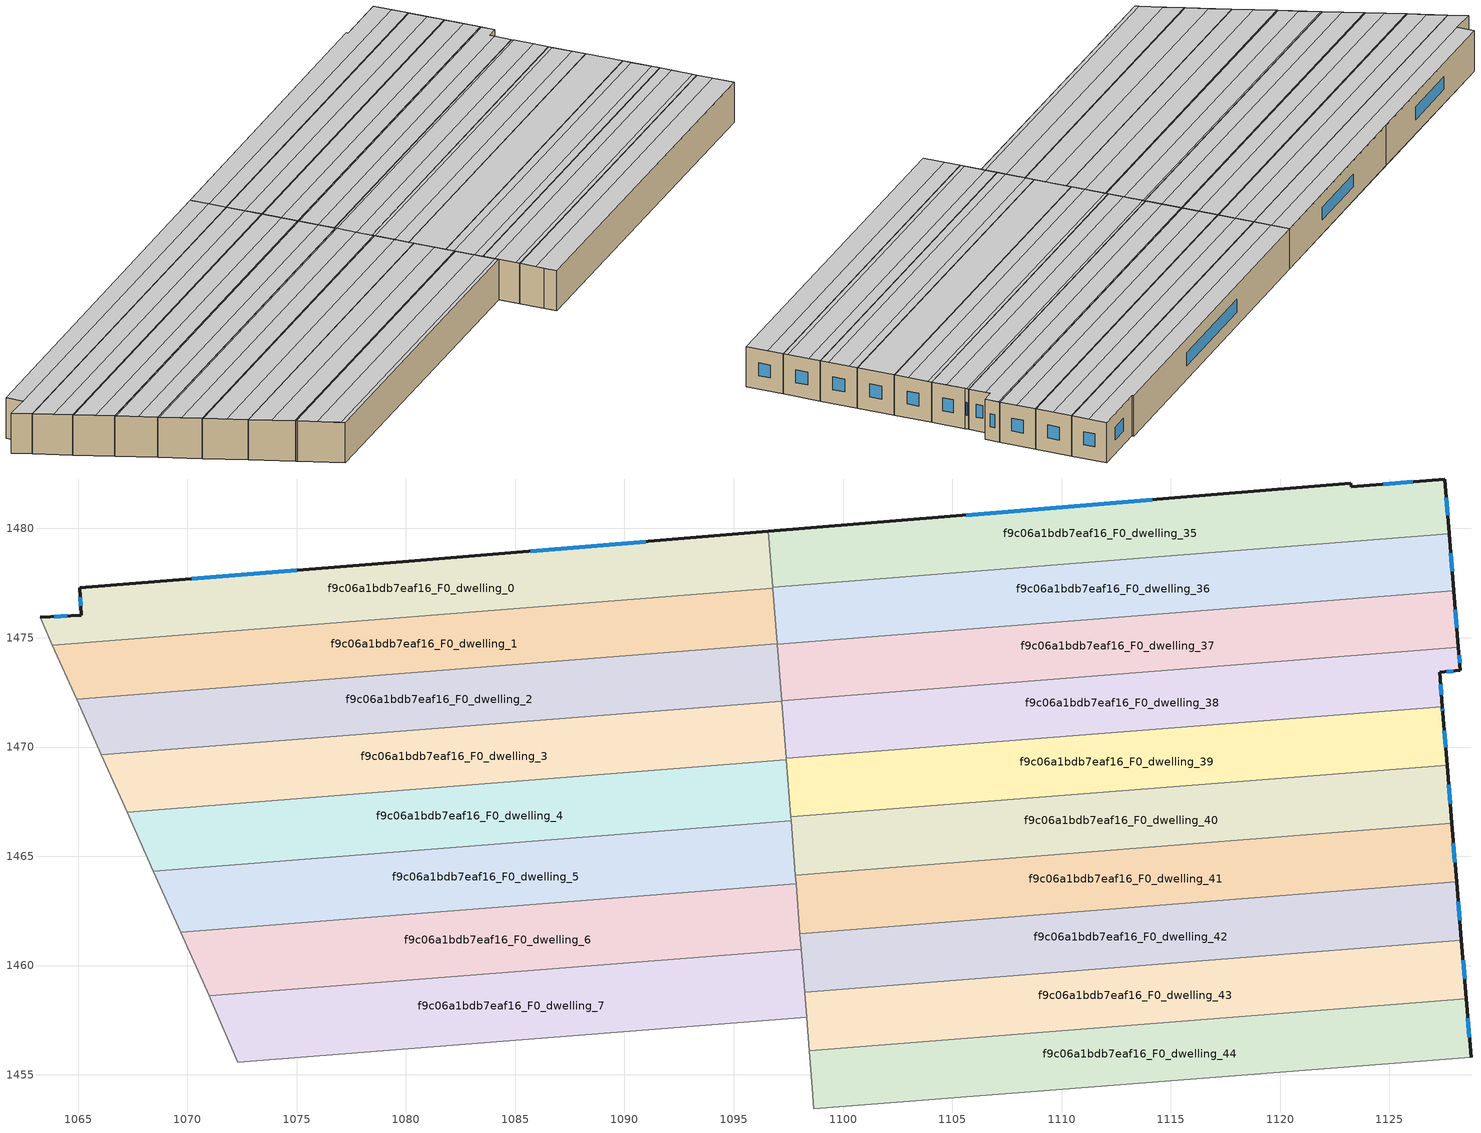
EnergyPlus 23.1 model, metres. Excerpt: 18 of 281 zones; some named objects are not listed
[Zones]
f9c06a1bdb7eaf16_F0_dwelling_0
 floor ground (EU_floor_Construction): 1096.57,1479.86 1096.78,1477.26 1063.83,1474.65 1063.26,1475.93 1065.15,1476.03 1065.08,1477.28 z0
 wall outside (EU_wall_Construction): 1096.57,1479.86 1080.12,1478.5 1065.08,1477.28 1065.15,1476.03 1063.26,1475.93 z0:3
 wall to f9c06a1bdb7eaf16_F0_dwelling_1 (EU_wall_Construction): 1063.83,1474.65 1096.78,1477.26 z0:3
 wall adiabatic (EU_wall_Construction): 1063.26,1475.93 1063.83,1474.65 z0:3
 wall to f9c06a1bdb7eaf16_F0_dwelling_35 (EU_wall_Construction): 1096.78,1477.3 1096.57,1479.86 z0:3
 wall to f9c06a1bdb7eaf16_F0_dwelling_36 (EU_wall_Construction): 1096.78,1477.26 1096.78,1477.3 z0:3
 window (EU_Window_Construction): 1075,1478.09 1070.2,1477.69 / 1090.98,1479.4 1085.72,1478.97 / 1064.51,1475.99 1063.9,1475.96 / 1065.1,1476.85 1065.13,1476.45 z1.02:1.98
 ceiling to f9c06a1bdb7eaf16_F1_dwelling_1 (EU_floor_Construction): 1096.78,1477.26 1096.68,1478.53 1065.15,1476.04 1065.15,1476.03 1063.26,1475.93 1063.28,1475.89 1063.83,1474.65 z3
 ceiling to f9c06a1bdb7eaf16_F1_dwelling_0 (EU_floor_Construction): 1096.68,1478.53 1096.57,1479.86 1065.08,1477.28 1065.15,1476.04 z3
f9c06a1bdb7eaf16_F0_dwelling_1
 floor ground (EU_floor_Construction): 1096.78,1477.26 1096.98,1474.72 1064.94,1472.18 1063.83,1474.65 z0
 wall to f9c06a1bdb7eaf16_F0_dwelling_2 (EU_wall_Construction): 1064.94,1472.18 1096.98,1474.72 z0:3
 wall adiabatic (EU_wall_Construction): 1063.83,1474.65 1064.94,1472.18 z0:3
 wall to f9c06a1bdb7eaf16_F0_dwelling_36 (EU_wall_Construction): 1096.98,1474.72 1096.78,1477.26 z0:3
 ceiling to f9c06a1bdb7eaf16_F1_dwelling_2 (EU_floor_Construction): 1096.88,1475.95 1096.78,1477.24 1063.84,1474.64 1064.4,1473.38 z3
 ceiling to f9c06a1bdb7eaf16_F1_dwelling_3 (EU_floor_Construction): 1096.98,1474.72 1096.88,1475.95 1064.4,1473.38 1064.94,1472.18 z3
 ceiling to f9c06a1bdb7eaf16_F1_dwelling_1 (EU_floor_Construction): 1096.78,1477.24 1096.78,1477.26 1063.83,1474.65 1063.84,1474.64 z3
f9c06a1bdb7eaf16_F0_dwelling_2
 floor ground (EU_floor_Construction): 1096.98,1474.72 1097.19,1472.1 1066.07,1469.64 1064.94,1472.18 z0
 wall to f9c06a1bdb7eaf16_F0_dwelling_3 (EU_wall_Construction): 1066.07,1469.64 1097.19,1472.1 z0:3
 wall adiabatic (EU_wall_Construction): 1064.94,1472.18 1066.07,1469.64 z0:3
 wall to f9c06a1bdb7eaf16_F0_dwelling_37 (EU_wall_Construction): 1097.19,1472.11 1096.98,1474.71 z0:3
 wall to f9c06a1bdb7eaf16_F0_dwelling_36 (EU_wall_Construction): 1096.98,1474.71 1096.98,1474.72 z0:3
 wall to f9c06a1bdb7eaf16_F0_dwelling_38 (EU_wall_Construction): 1097.19,1472.1 1097.19,1472.11 z0:3
 ceiling to f9c06a1bdb7eaf16_F1_dwelling_4 (EU_floor_Construction): 1097.09,1473.32 1096.99,1474.64 1064.97,1472.11 1065.54,1470.83 z3
 ceiling to f9c06a1bdb7eaf16_F1_dwelling_3 (EU_floor_Construction): 1096.99,1474.64 1096.98,1474.72 1064.94,1472.18 1064.97,1472.11 z3
 ceiling adiabatic (EU_roof_Construction): 1097.19,1472.1 1097.09,1473.32 1065.54,1470.83 1064.97,1472.11 1064.94,1472.18 1066.07,1469.64 z3
f9c06a1bdb7eaf16_F0_dwelling_3
 floor ground (EU_floor_Construction): 1097.19,1472.1 1097.4,1469.41 1067.24,1467.02 1066.07,1469.64 z0
 wall to f9c06a1bdb7eaf16_F0_dwelling_4 (EU_wall_Construction): 1067.24,1467.02 1097.4,1469.41 z0:3
 wall adiabatic (EU_wall_Construction): 1066.07,1469.64 1067.24,1467.02 z0:3
 wall to f9c06a1bdb7eaf16_F0_dwelling_38 (EU_wall_Construction): 1097.4,1469.47 1097.19,1472.1 z0:3
 wall to f9c06a1bdb7eaf16_F0_dwelling_39 (EU_wall_Construction): 1097.4,1469.41 1097.4,1469.47 z0:3
 ceiling to f9c06a1bdb7eaf16_F1_dwelling_6 (EU_floor_Construction): 1097.3,1470.66 1097.2,1472 1066.12,1469.54 1066.7,1468.24 z3
 ceiling to f9c06a1bdb7eaf16_F1_dwelling_7 (EU_floor_Construction): 1097.4,1469.41 1097.3,1470.66 1066.7,1468.24 1067.24,1467.02 z3
 ceiling to f9c06a1bdb7eaf16_F1_dwelling_5 (EU_floor_Construction): 1097.2,1472 1097.19,1472.1 1066.07,1469.64 1066.12,1469.54 z3
f9c06a1bdb7eaf16_F0_dwelling_35
 floor ground (EU_floor_Construction): 1127.54,1482.26 1127.74,1479.75 1096.78,1477.3 1096.57,1479.86 1123.23,1482.06 1123.25,1481.91 z0
 wall outside (EU_wall_Construction): 1127.74,1479.75 1127.54,1482.26 1123.25,1481.91 1123.23,1482.06 1096.57,1479.86 z0:3
 wall to f9c06a1bdb7eaf16_F0_dwelling_36 (EU_wall_Construction): 1096.78,1477.3 1127.74,1479.75 z0:3
 window (EU_Window_Construction): 1126.08,1482.14 1124.71,1482.03 / 1127.67,1480.6 1127.6,1481.41 / 1114.16,1481.31 1105.64,1480.61 z1.02:1.98
 ceiling to f9c06a1bdb7eaf16_F1_dwelling_0 (EU_floor_Construction): 1127.64,1480.98 1127.54,1482.26 1123.25,1481.91 1123.23,1482.06 1096.57,1479.86 1096.68,1478.53 z3
 ceiling to f9c06a1bdb7eaf16_F1_dwelling_1 (EU_floor_Construction): 1127.74,1479.75 1127.64,1480.98 1096.68,1478.53 1096.78,1477.3 z3
f9c06a1bdb7eaf16_F0_dwelling_36
 floor ground (EU_floor_Construction): 1127.74,1479.75 1127.95,1477.16 1096.98,1474.71 1096.78,1477.3 z0
 wall outside (EU_wall_Construction): 1127.95,1477.16 1127.74,1479.75 z0:3
 wall to f9c06a1bdb7eaf16_F0_dwelling_37 (EU_wall_Construction): 1096.98,1474.71 1127.95,1477.16 z0:3
 window (EU_Window_Construction): 1127.88,1478.04 1127.81,1478.87 z1.02:1.98
 ceiling to f9c06a1bdb7eaf16_F1_dwelling_3 (EU_floor_Construction): 1127.95,1477.16 1127.85,1478.39 1096.89,1475.95 1096.98,1474.71 z3
 ceiling to f9c06a1bdb7eaf16_F1_dwelling_2 (EU_floor_Construction): 1127.85,1478.39 1127.74,1479.69 1096.78,1477.24 1096.89,1475.95 z3
 ceiling to f9c06a1bdb7eaf16_F1_dwelling_1 (EU_floor_Construction): 1127.74,1479.69 1127.74,1479.75 1096.78,1477.3 1096.78,1477.24 z3
f9c06a1bdb7eaf16_F0_dwelling_37
 floor ground (EU_floor_Construction): 1127.95,1477.16 1128.16,1474.56 1097.19,1472.11 1096.98,1474.71 z0
 wall outside (EU_wall_Construction): 1128.16,1474.56 1127.95,1477.16 z0:3
 wall to f9c06a1bdb7eaf16_F0_dwelling_38 (EU_wall_Construction): 1097.19,1472.11 1128.16,1474.56 z0:3
 window (EU_Window_Construction): 1128.09,1475.45 1128.02,1476.27 z1.02:1.98
 ceiling adiabatic (EU_roof_Construction): 1128.16,1474.56 1128.06,1475.77 1097.09,1473.32 1097.19,1472.11 z3
 ceiling to f9c06a1bdb7eaf16_F1_dwelling_4 (EU_floor_Construction): 1128.06,1475.77 1127.95,1477.09 1096.99,1474.64 1097.09,1473.32 z3
 ceiling to f9c06a1bdb7eaf16_F1_dwelling_3 (EU_floor_Construction): 1127.95,1477.09 1127.95,1477.16 1096.98,1474.71 1096.99,1474.64 z3
f9c06a1bdb7eaf16_F0_dwelling_38
 floor ground (EU_floor_Construction): 1128.16,1474.56 1128.24,1473.5 1127.31,1473.41 1127.42,1471.85 1097.4,1469.47 1097.19,1472.11 z0
 wall outside (EU_wall_Construction): 1127.42,1471.85 1127.31,1473.41 1128.24,1473.5 1128.16,1474.56 z0:3
 wall to f9c06a1bdb7eaf16_F0_dwelling_39 (EU_wall_Construction): 1097.4,1469.47 1127.42,1471.85 z0:3
 window (EU_Window_Construction): 1127.62,1473.44 1127.92,1473.47 / 1127.38,1472.38 1127.34,1472.88 / 1128.21,1473.86 1128.19,1474.2 z1.02:1.98
 ceiling to f9c06a1bdb7eaf16_F1_dwelling_7 (EU_floor_Construction): 1127.42,1471.85 1127.33,1473.03 1097.3,1470.66 1097.4,1469.47 z3
 ceiling to f9c06a1bdb7eaf16_F1_dwelling_6 (EU_floor_Construction): 1127.33,1473.03 1127.31,1473.41 1128.24,1473.5 1128.17,1474.45 1097.2,1472 1097.3,1470.66 z3
 ceiling to f9c06a1bdb7eaf16_F1_dwelling_5 (EU_floor_Construction): 1128.17,1474.45 1128.16,1474.56 1097.19,1472.11 1097.2,1472 z3
f9c06a1bdb7eaf16_F0_dwelling_39
 floor ground (EU_floor_Construction): 1127.42,1471.85 1127.44,1471.57 1127.63,1469.17 1097.61,1466.8 1097.4,1469.47 z0
 wall outside (EU_wall_Construction): 1127.63,1469.17 1127.44,1471.57 1127.42,1471.85 z0:3
 wall to f9c06a1bdb7eaf16_F0_dwelling_40 (EU_wall_Construction): 1097.61,1466.8 1127.63,1469.17 z0:3
 wall to f9c06a1bdb7eaf16_F0_dwelling_4 (EU_wall_Construction): 1097.4,1469.41 1097.61,1466.8 z0:3
 window (EU_Window_Construction): 1127.57,1469.99 1127.5,1470.75 / 1127.43,1471.66 1127.42,1471.75 z1.02:1.98
 ceiling to f9c06a1bdb7eaf16_F1_dwelling_8 (EU_floor_Construction): 1127.54,1470.28 1127.44,1471.57 1127.43,1471.66 1097.41,1469.29 1097.52,1467.91 z3
 ceiling adiabatic (EU_roof_Construction): 1127.63,1469.17 1127.54,1470.28 1097.52,1467.91 1097.61,1466.8 z3
 ceiling to f9c06a1bdb7eaf16_F1_dwelling_7 (EU_floor_Construction): 1127.43,1471.66 1127.42,1471.85 1097.4,1469.47 1097.41,1469.29 z3
f9c06a1bdb7eaf16_F0_dwelling_4
 floor ground (EU_floor_Construction): 1097.4,1469.41 1097.62,1466.62 1068.45,1464.32 1067.24,1467.02 z0
 wall to f9c06a1bdb7eaf16_F0_dwelling_5 (EU_wall_Construction): 1068.45,1464.32 1097.62,1466.62 z0:3
 wall adiabatic (EU_wall_Construction): 1067.24,1467.02 1068.45,1464.32 z0:3
 wall to f9c06a1bdb7eaf16_F0_dwelling_40 (EU_wall_Construction): 1097.62,1466.62 1097.61,1466.8 z0:3
 ceiling adiabatic (EU_roof_Construction): 1097.62,1466.62 1097.52,1467.91 1067.89,1465.57 1068.45,1464.32 z3
 ceiling to f9c06a1bdb7eaf16_F1_dwelling_8 (EU_floor_Construction): 1097.52,1467.91 1097.41,1469.29 1067.29,1466.91 1067.89,1465.57 z3
 ceiling to f9c06a1bdb7eaf16_F1_dwelling_7 (EU_floor_Construction): 1097.41,1469.29 1097.4,1469.41 1067.24,1467.02 1067.29,1466.91 z3
f9c06a1bdb7eaf16_F0_dwelling_40
 floor ground (EU_floor_Construction): 1127.63,1469.17 1127.85,1466.5 1097.82,1464.13 1097.61,1466.8 z0
 wall outside (EU_wall_Construction): 1127.85,1466.5 1127.63,1469.17 z0:3
 wall to f9c06a1bdb7eaf16_F0_dwelling_41 (EU_wall_Construction): 1097.82,1464.13 1127.85,1466.5 z0:3
 wall to f9c06a1bdb7eaf16_F0_dwelling_5 (EU_wall_Construction): 1097.62,1466.62 1097.82,1464.13 z0:3
 window (EU_Window_Construction): 1127.78,1467.41 1127.71,1468.26 z1.02:1.98
 ceiling to f9c06a1bdb7eaf16_F1_dwelling_10 (EU_floor_Construction): 1127.77,1467.49 1127.66,1468.89 1097.63,1466.52 1097.74,1465.12 z3
 ceiling adiabatic (EU_roof_Construction): 1127.85,1466.5 1127.77,1467.49 1097.74,1465.12 1097.82,1464.13 z3
 ceiling to f9c06a1bdb7eaf16_F1_dwelling_9 (EU_floor_Construction): 1127.66,1468.89 1127.63,1469.17 1097.61,1466.8 1097.63,1466.52 z3
f9c06a1bdb7eaf16_F0_dwelling_41
 floor ground (EU_floor_Construction): 1127.85,1466.5 1128.07,1463.83 1098.03,1461.45 1097.82,1464.13 z0
 wall outside (EU_wall_Construction): 1128.07,1463.83 1127.85,1466.5 z0:3
 wall to f9c06a1bdb7eaf16_F0_dwelling_42 (EU_wall_Construction): 1098.03,1461.45 1128.07,1463.83 z0:3
 wall to f9c06a1bdb7eaf16_F0_dwelling_6 (EU_wall_Construction): 1097.85,1463.74 1098.03,1461.45 z0:3
 wall to f9c06a1bdb7eaf16_F0_dwelling_5 (EU_wall_Construction): 1097.82,1464.13 1097.85,1463.74 z0:3
 window (EU_Window_Construction): 1128,1464.74 1127.93,1465.59 z1.02:1.98
 ceiling adiabatic (EU_roof_Construction): 1128.07,1463.83 1127.85,1466.5 1097.82,1464.13 1098.03,1461.45 z3
f9c06a1bdb7eaf16_F0_dwelling_42
 floor ground (EU_floor_Construction): 1128.07,1463.83 1128.29,1461.16 1098.24,1458.78 1098.03,1461.45 z0
 wall outside (EU_wall_Construction): 1128.29,1461.16 1128.07,1463.83 z0:3
 wall to f9c06a1bdb7eaf16_F0_dwelling_43 (EU_wall_Construction): 1098.24,1458.78 1128.29,1461.16 z0:3
 wall to f9c06a1bdb7eaf16_F0_dwelling_7 (EU_wall_Construction): 1098.09,1460.75 1098.24,1458.78 z0:3
 wall to f9c06a1bdb7eaf16_F0_dwelling_6 (EU_wall_Construction): 1098.03,1461.45 1098.09,1460.75 z0:3
 window (EU_Window_Construction): 1128.22,1462.07 1128.15,1462.92 z1.02:1.98
 ceiling to f9c06a1bdb7eaf16_F1_dwelling_14 (EU_floor_Construction): 1128.24,1461.76 1128.12,1463.21 1098.08,1460.84 1098.19,1459.39 z3
 ceiling to f9c06a1bdb7eaf16_F1_dwelling_13 (EU_floor_Construction): 1128.12,1463.21 1128.07,1463.83 1098.03,1461.45 1098.08,1460.84 z3
 ceiling to f9c06a1bdb7eaf16_F1_dwelling_15 (EU_floor_Construction): 1128.29,1461.16 1128.24,1461.76 1098.19,1459.39 1098.24,1458.78 z3
f9c06a1bdb7eaf16_F0_dwelling_43
 floor ground (EU_floor_Construction): 1128.29,1461.16 1128.51,1458.49 1098.45,1456.11 1098.24,1458.78 z0
 wall outside (EU_wall_Construction): 1128.51,1458.49 1128.29,1461.16 z0:3
 wall to f9c06a1bdb7eaf16_F0_dwelling_44 (EU_wall_Construction): 1098.45,1456.11 1128.51,1458.49 z0:3
 wall to f9c06a1bdb7eaf16_F0_dwelling_8 (EU_wall_Construction): 1098.33,1457.64 1098.45,1456.11 z0:3
 wall to f9c06a1bdb7eaf16_F0_dwelling_7 (EU_wall_Construction): 1098.24,1458.78 1098.33,1457.64 z0:3
 window (EU_Window_Construction): 1128.44,1459.4 1128.37,1460.25 z1.02:1.98
 ceiling to f9c06a1bdb7eaf16_F1_dwelling_16 (EU_floor_Construction): 1128.48,1458.83 1128.36,1460.3 1098.31,1457.92 1098.43,1456.45 z3
 ceiling to f9c06a1bdb7eaf16_F1_dwelling_17 (EU_floor_Construction): 1128.51,1458.49 1128.48,1458.83 1098.43,1456.45 1098.45,1456.11 z3
 ceiling to f9c06a1bdb7eaf16_F1_dwelling_15 (EU_floor_Construction): 1128.36,1460.3 1128.29,1461.16 1098.24,1458.78 1098.31,1457.92 z3
f9c06a1bdb7eaf16_F0_dwelling_44
 floor ground (EU_floor_Construction): 1128.51,1458.49 1128.73,1455.82 1098.67,1453.44 1098.45,1456.11 z0
 wall outside (EU_wall_Construction): 1128.73,1455.82 1128.51,1458.49 z0:3
 wall to f9c06a1bdb7eaf16_F0_dwelling_45 (EU_wall_Construction): 1098.67,1453.44 1128.73,1455.82 z0:3
 wall to f9c06a1bdb7eaf16_F0_dwelling_9 (EU_wall_Construction): 1098.59,1454.4 1098.67,1453.44 z0:3
 wall to f9c06a1bdb7eaf16_F0_dwelling_8 (EU_wall_Construction): 1098.45,1456.11 1098.59,1454.4 z0:3
 window (EU_Window_Construction): 1128.66,1456.73 1128.59,1457.58 z1.02:1.98
 ceiling to f9c06a1bdb7eaf16_F1_dwelling_18 (EU_floor_Construction): 1128.73,1455.83 1128.61,1457.33 1098.55,1454.96 1098.66,1453.45 z3
 ceiling to f9c06a1bdb7eaf16_F1_dwelling_17 (EU_floor_Construction): 1128.61,1457.33 1128.51,1458.49 1098.45,1456.11 1098.55,1454.96 z3
 ceiling to f9c06a1bdb7eaf16_F1_dwelling_19 (EU_floor_Construction): 1128.73,1455.82 1128.73,1455.83 1098.66,1453.45 1098.67,1453.44 z3
f9c06a1bdb7eaf16_F0_dwelling_5
 floor ground (EU_floor_Construction): 1097.62,1466.62 1097.85,1463.74 1069.7,1461.52 1068.45,1464.32 z0
 wall to f9c06a1bdb7eaf16_F0_dwelling_6 (EU_wall_Construction): 1069.7,1461.52 1097.85,1463.74 z0:3
 wall adiabatic (EU_wall_Construction): 1068.45,1464.32 1069.7,1461.52 z0:3
 ceiling to f9c06a1bdb7eaf16_F1_dwelling_10 (EU_floor_Construction): 1097.74,1465.12 1097.63,1466.52 1068.5,1464.22 1069.11,1462.85 z3
 ceiling to f9c06a1bdb7eaf16_F1_dwelling_11 (EU_floor_Construction): 1097.85,1463.74 1097.74,1465.12 1069.11,1462.85 1069.7,1461.52 z3
 ceiling to f9c06a1bdb7eaf16_F1_dwelling_9 (EU_floor_Construction): 1097.63,1466.52 1097.62,1466.62 1068.45,1464.32 1068.5,1464.22 z3
f9c06a1bdb7eaf16_F0_dwelling_6
 floor ground (EU_floor_Construction): 1097.85,1463.74 1098.09,1460.75 1071,1458.61 1069.7,1461.52 z0
 wall to f9c06a1bdb7eaf16_F0_dwelling_7 (EU_wall_Construction): 1071,1458.61 1098.09,1460.75 z0:3
 wall adiabatic (EU_wall_Construction): 1069.7,1461.52 1071,1458.61 z0:3
 ceiling to f9c06a1bdb7eaf16_F1_dwelling_12 (EU_floor_Construction): 1097.97,1462.28 1097.85,1463.7 1069.72,1461.48 1070.34,1460.09 z3
 ceiling to f9c06a1bdb7eaf16_F1_dwelling_13 (EU_floor_Construction): 1098.08,1460.84 1097.97,1462.28 1070.34,1460.09 1070.96,1458.7 z3
 ceiling to f9c06a1bdb7eaf16_F1_dwelling_14 (EU_floor_Construction): 1098.09,1460.75 1098.08,1460.84 1070.97,1458.69 1071,1458.61 z3
 ceiling to f9c06a1bdb7eaf16_F1_dwelling_11 (EU_floor_Construction): 1097.85,1463.7 1097.85,1463.74 1069.7,1461.52 1069.72,1461.48 z3
f9c06a1bdb7eaf16_F0_dwelling_7
 floor ground (EU_floor_Construction): 1098.09,1460.75 1098.33,1457.64 1072.31,1455.58 1071.05,1458.51 1071,1458.61 z0
 wall to f9c06a1bdb7eaf16_F0_dwelling_8 (EU_wall_Construction): 1072.31,1455.58 1098.33,1457.64 z0:3
 wall adiabatic (EU_wall_Construction): 1071,1458.61 1071.05,1458.51 1072.31,1455.58 z0:3
 ceiling to f9c06a1bdb7eaf16_F1_dwelling_15 (EU_floor_Construction): 1098.31,1457.92 1098.19,1459.39 1071.58,1457.28 1072.19,1455.86 z3
 ceiling to f9c06a1bdb7eaf16_F1_dwelling_14 (EU_floor_Construction): 1098.19,1459.39 1098.09,1460.75 1071,1458.61 1071.05,1458.51 1071.58,1457.28 z3
 ceiling to f9c06a1bdb7eaf16_F1_dwelling_16 (EU_floor_Construction): 1098.33,1457.64 1098.31,1457.92 1072.19,1455.86 1072.31,1455.58 z3
[Building]
EU S2 Campaign: North Axis=0; Terrain=City; Solar Distribution=FullExterior
[Site:Location]
Vienna: Latitude=48; Longitude=16.5; Time Zone=1; Elevation=183
[SizingPeriod:WeatherFileDays]
AnnualSizingPeriod: Begin Month=1; Begin Day of Month=1; End Month=12; End Day of Month=31; Day of Week for Start Day=Monday; Use Weather File Daylight Saving Period=No; Use Weather File Rain and Snow Indicators=No
[MATERIAL]
EU_InternalMass_Material: Roughness=MediumRough; Thickness=0.1; Conductivity=1; Density=1800; Specific Heat=900; Thermal Absorptance=0.9; Solar Absorptance=0.7; Visible Absorptance=0.7
[MATERIAL:NOMASS] Roughness=MediumRough; Thermal Absorptance=0.9; Solar Absorptance=0.7; Visible Absorptance=0.7
Name | Thermal Resistance
EU_wall_NoMass | 0.942466
EU_roof_NoMass | 0.551687
EU_floor_NoMass | 0.66527
[WINDOWMATERIAL:SIMPLEGLAZINGSYSTEM]
EU_Window_SimpleGlazing: UFactor=2.03367; Solar Heat Gain Coefficient=0.65; Visible Transmittance=0.65
[CONSTRUCTION]
EU_wall_Construction: EU_wall_NoMass
EU_roof_Construction: EU_roof_NoMass
EU_floor_Construction: EU_floor_NoMass
EU_Window_Construction: EU_Window_SimpleGlazing
EU_InternalMass_Construction: EU_InternalMass_Material
[ZONE] Type=1; Multiplier=1; Ceiling Height=autocalculate; Floor Area=autocalculate; Part of Total Floor Area=Yes
Name | Volume
f9c06a1bdb7eaf16_F0_dwelling_0 | 249.765
f9c06a1bdb7eaf16_F0_dwelling_1 | 249.258
f9c06a1bdb7eaf16_F0_dwelling_2 | 249.291
f9c06a1bdb7eaf16_F0_dwelling_3 | 249.346
f9c06a1bdb7eaf16_F0_dwelling_35 | 242.357
f9c06a1bdb7eaf16_F0_dwelling_36 | 242.419
f9c06a1bdb7eaf16_F0_dwelling_37 | 242.413
f9c06a1bdb7eaf16_F0_dwelling_38 | 242.247
f9c06a1bdb7eaf16_F0_dwelling_39 | 242.448
f9c06a1bdb7eaf16_F0_dwelling_4 | 249.324
f9c06a1bdb7eaf16_F0_dwelling_40 | 242.393
f9c06a1bdb7eaf16_F0_dwelling_41 | 242.318
f9c06a1bdb7eaf16_F0_dwelling_42 | 242.434
f9c06a1bdb7eaf16_F0_dwelling_43 | 242.324
f9c06a1bdb7eaf16_F0_dwelling_44 | 242.384
f9c06a1bdb7eaf16_F0_dwelling_5 | 249.241
f9c06a1bdb7eaf16_F0_dwelling_6 | 249.26
f9c06a1bdb7eaf16_F0_dwelling_7 | 249.277
[INTERNALMASS] Construction=EU_InternalMass_Construction
Name | Zone or ZoneList | Surface Area
f9c06a1bdb7eaf16_F0_dwelling_0_EU_InternalMass | f9c06a1bdb7eaf16_F0_dwelling_0 | 83.1103
f9c06a1bdb7eaf16_F0_dwelling_1_EU_InternalMass | f9c06a1bdb7eaf16_F0_dwelling_1 | 83.0857
f9c06a1bdb7eaf16_F0_dwelling_2_EU_InternalMass | f9c06a1bdb7eaf16_F0_dwelling_2 | 83.0971
f9c06a1bdb7eaf16_F0_dwelling_3_EU_InternalMass | f9c06a1bdb7eaf16_F0_dwelling_3 | 83.1152
f9c06a1bdb7eaf16_F0_dwelling_4_EU_InternalMass | f9c06a1bdb7eaf16_F0_dwelling_4 | 83.1078
f9c06a1bdb7eaf16_F0_dwelling_5_EU_InternalMass | f9c06a1bdb7eaf16_F0_dwelling_5 | 83.0805
f9c06a1bdb7eaf16_F0_dwelling_6_EU_InternalMass | f9c06a1bdb7eaf16_F0_dwelling_6 | 83.0867
f9c06a1bdb7eaf16_F0_dwelling_7_EU_InternalMass | f9c06a1bdb7eaf16_F0_dwelling_7 | 83.0919
f9c06a1bdb7eaf16_F0_dwelling_35_EU_InternalMass | f9c06a1bdb7eaf16_F0_dwelling_35 | 80.7854
f9c06a1bdb7eaf16_F0_dwelling_36_EU_InternalMass | f9c06a1bdb7eaf16_F0_dwelling_36 | 80.8068
f9c06a1bdb7eaf16_F0_dwelling_37_EU_InternalMass | f9c06a1bdb7eaf16_F0_dwelling_37 | 80.8043
f9c06a1bdb7eaf16_F0_dwelling_38_EU_InternalMass | f9c06a1bdb7eaf16_F0_dwelling_38 | 80.7488
f9c06a1bdb7eaf16_F0_dwelling_39_EU_InternalMass | f9c06a1bdb7eaf16_F0_dwelling_39 | 80.8158
f9c06a1bdb7eaf16_F0_dwelling_40_EU_InternalMass | f9c06a1bdb7eaf16_F0_dwelling_40 | 80.7981
f9c06a1bdb7eaf16_F0_dwelling_41_EU_InternalMass | f9c06a1bdb7eaf16_F0_dwelling_41 | 80.7722
f9c06a1bdb7eaf16_F0_dwelling_42_EU_InternalMass | f9c06a1bdb7eaf16_F0_dwelling_42 | 80.8112
f9c06a1bdb7eaf16_F0_dwelling_43_EU_InternalMass | f9c06a1bdb7eaf16_F0_dwelling_43 | 80.7752
f9c06a1bdb7eaf16_F0_dwelling_44_EU_InternalMass | f9c06a1bdb7eaf16_F0_dwelling_44 | 80.7944
[OTHEREQUIPMENT] Fuel Type=Electricity; Design Level Calculation Method=Watts/Area; Power per Zone Floor Area=1; Fraction Latent=0; Fraction Radiant=0; Fraction Lost=0; Carbon Dioxide Generation Rate=0; EndUse Subcategory=EU_Step8_InternalGains
Name | Zone or ZoneList or Space or SpaceList | Schedule
EU_Step8_InternalGain_f9c06a1bdb7eaf16_F0_dwelling_0_f000 | f9c06a1bdb7eaf16_F0_dwelling_0 | EU_Step8_GainSchedule_f9c06a1bdb7eaf16_F0_dwelling_0_f000
EU_Step8_InternalGain_f9c06a1bdb7eaf16_F0_dwelling_1_f000 | f9c06a1bdb7eaf16_F0_dwelling_1 | EU_Step8_GainSchedule_f9c06a1bdb7eaf16_F0_dwelling_1_f000
EU_Step8_InternalGain_f9c06a1bdb7eaf16_F0_dwelling_2_f000 | f9c06a1bdb7eaf16_F0_dwelling_2 | EU_Step8_GainSchedule_f9c06a1bdb7eaf16_F0_dwelling_2_f000
EU_Step8_InternalGain_f9c06a1bdb7eaf16_F0_dwelling_3_f000 | f9c06a1bdb7eaf16_F0_dwelling_3 | EU_Step8_GainSchedule_f9c06a1bdb7eaf16_F0_dwelling_3_f000
EU_Step8_InternalGain_f9c06a1bdb7eaf16_F0_dwelling_4_f000 | f9c06a1bdb7eaf16_F0_dwelling_4 | EU_Step8_GainSchedule_f9c06a1bdb7eaf16_F0_dwelling_4_f000
EU_Step8_InternalGain_f9c06a1bdb7eaf16_F0_dwelling_5_f000 | f9c06a1bdb7eaf16_F0_dwelling_5 | EU_Step8_GainSchedule_f9c06a1bdb7eaf16_F0_dwelling_5_f000
EU_Step8_InternalGain_f9c06a1bdb7eaf16_F0_dwelling_6_f000 | f9c06a1bdb7eaf16_F0_dwelling_6 | EU_Step8_GainSchedule_f9c06a1bdb7eaf16_F0_dwelling_6_f000
EU_Step8_InternalGain_f9c06a1bdb7eaf16_F0_dwelling_7_f000 | f9c06a1bdb7eaf16_F0_dwelling_7 | EU_Step8_GainSchedule_f9c06a1bdb7eaf16_F0_dwelling_7_f000
EU_Step8_InternalGain_f9c06a1bdb7eaf16_F0_dwelling_35_f000 | f9c06a1bdb7eaf16_F0_dwelling_35 | EU_Step8_GainSchedule_f9c06a1bdb7eaf16_F0_dwelling_35_f000
EU_Step8_InternalGain_f9c06a1bdb7eaf16_F0_dwelling_36_f000 | f9c06a1bdb7eaf16_F0_dwelling_36 | EU_Step8_GainSchedule_f9c06a1bdb7eaf16_F0_dwelling_36_f000
EU_Step8_InternalGain_f9c06a1bdb7eaf16_F0_dwelling_37_f000 | f9c06a1bdb7eaf16_F0_dwelling_37 | EU_Step8_GainSchedule_f9c06a1bdb7eaf16_F0_dwelling_37_f000
EU_Step8_InternalGain_f9c06a1bdb7eaf16_F0_dwelling_38_f000 | f9c06a1bdb7eaf16_F0_dwelling_38 | EU_Step8_GainSchedule_f9c06a1bdb7eaf16_F0_dwelling_38_f000
EU_Step8_InternalGain_f9c06a1bdb7eaf16_F0_dwelling_39_f000 | f9c06a1bdb7eaf16_F0_dwelling_39 | EU_Step8_GainSchedule_f9c06a1bdb7eaf16_F0_dwelling_39_f000
EU_Step8_InternalGain_f9c06a1bdb7eaf16_F0_dwelling_40_f000 | f9c06a1bdb7eaf16_F0_dwelling_40 | EU_Step8_GainSchedule_f9c06a1bdb7eaf16_F0_dwelling_40_f000
EU_Step8_InternalGain_f9c06a1bdb7eaf16_F0_dwelling_41_f000 | f9c06a1bdb7eaf16_F0_dwelling_41 | EU_Step8_GainSchedule_f9c06a1bdb7eaf16_F0_dwelling_41_f000
EU_Step8_InternalGain_f9c06a1bdb7eaf16_F0_dwelling_42_f000 | f9c06a1bdb7eaf16_F0_dwelling_42 | EU_Step8_GainSchedule_f9c06a1bdb7eaf16_F0_dwelling_42_f000
EU_Step8_InternalGain_f9c06a1bdb7eaf16_F0_dwelling_43_f000 | f9c06a1bdb7eaf16_F0_dwelling_43 | EU_Step8_GainSchedule_f9c06a1bdb7eaf16_F0_dwelling_43_f000
EU_Step8_InternalGain_f9c06a1bdb7eaf16_F0_dwelling_44_f000 | f9c06a1bdb7eaf16_F0_dwelling_44 | EU_Step8_GainSchedule_f9c06a1bdb7eaf16_F0_dwelling_44_f000
[ZONEVENTILATION:DESIGNFLOWRATE] Schedule=EU_AlwaysOn; Design Flow Rate Calculation Method=AirChanges/Hour; Air Changes per Hour=0.530523; Ventilation Type=Natural; Fan Pressure Rise=0; Fan Total Efficiency=1; Constant Term Coefficient=1; Temperature Term Coefficient=0; Velocity Term Coefficient=0; Velocity Squared Term Coefficient=0; Minimum Indoor Temperature=-100; Maximum Indoor Temperature=100; Delta Temperature=-100; Minimum Outdoor Temperature=-100; Maximum Outdoor Temperature=100; Maximum Wind Speed=40
Name | Zone or ZoneList or Space or SpaceList
EU_ConstantAir_f9c06a1bdb7eaf16_F0_dwelling_0 | f9c06a1bdb7eaf16_F0_dwelling_0
EU_ConstantAir_f9c06a1bdb7eaf16_F0_dwelling_1 | f9c06a1bdb7eaf16_F0_dwelling_1
EU_ConstantAir_f9c06a1bdb7eaf16_F0_dwelling_2 | f9c06a1bdb7eaf16_F0_dwelling_2
EU_ConstantAir_f9c06a1bdb7eaf16_F0_dwelling_3 | f9c06a1bdb7eaf16_F0_dwelling_3
EU_ConstantAir_f9c06a1bdb7eaf16_F0_dwelling_4 | f9c06a1bdb7eaf16_F0_dwelling_4
EU_ConstantAir_f9c06a1bdb7eaf16_F0_dwelling_5 | f9c06a1bdb7eaf16_F0_dwelling_5
EU_ConstantAir_f9c06a1bdb7eaf16_F0_dwelling_6 | f9c06a1bdb7eaf16_F0_dwelling_6
EU_ConstantAir_f9c06a1bdb7eaf16_F0_dwelling_7 | f9c06a1bdb7eaf16_F0_dwelling_7
EU_ConstantAir_f9c06a1bdb7eaf16_F0_dwelling_35 | f9c06a1bdb7eaf16_F0_dwelling_35
EU_ConstantAir_f9c06a1bdb7eaf16_F0_dwelling_36 | f9c06a1bdb7eaf16_F0_dwelling_36
EU_ConstantAir_f9c06a1bdb7eaf16_F0_dwelling_37 | f9c06a1bdb7eaf16_F0_dwelling_37
EU_ConstantAir_f9c06a1bdb7eaf16_F0_dwelling_38 | f9c06a1bdb7eaf16_F0_dwelling_38
EU_ConstantAir_f9c06a1bdb7eaf16_F0_dwelling_39 | f9c06a1bdb7eaf16_F0_dwelling_39
EU_ConstantAir_f9c06a1bdb7eaf16_F0_dwelling_40 | f9c06a1bdb7eaf16_F0_dwelling_40
EU_ConstantAir_f9c06a1bdb7eaf16_F0_dwelling_41 | f9c06a1bdb7eaf16_F0_dwelling_41
EU_ConstantAir_f9c06a1bdb7eaf16_F0_dwelling_42 | f9c06a1bdb7eaf16_F0_dwelling_42
EU_ConstantAir_f9c06a1bdb7eaf16_F0_dwelling_43 | f9c06a1bdb7eaf16_F0_dwelling_43
EU_ConstantAir_f9c06a1bdb7eaf16_F0_dwelling_44 | f9c06a1bdb7eaf16_F0_dwelling_44
[HVACTEMPLATE:ZONE:IDEALLOADSAIRSYSTEM] System Availability Schedule=EU_AlwaysOn; Maximum Heating Supply Air Temperature=50; Minimum Cooling Supply Air Temperature=13; Maximum Heating Supply Air Humidity Ratio=0.0156; Minimum Cooling Supply Air Humidity Ratio=0.0077; Heating Limit=NoLimit; Cooling Limit=NoLimit; Heating Availability Schedule=EU_AlwaysOn; Cooling Availability Schedule=EU_CoolingOff; Dehumidification Control Type=ConstantSensibleHeatRatio; Cooling Sensible Heat Ratio=0.7; Dehumidification Setpoint=60; Humidification Control Type=None; Humidification Setpoint=30; Outdoor Air Method=None; Outdoor Air Flow Rate per Person=0.00944; Outdoor Air Flow Rate per Zone Floor Area=0; Outdoor Air Flow Rate per Zone=0; Demand Controlled Ventilation Type=None; Outdoor Air Economizer Type=NoEconomizer; Heat Recovery Type=None; Sensible Heat Recovery Effectiveness=0.7; Latent Heat Recovery Effectiveness=0.65
Name | Template Thermostat
f9c06a1bdb7eaf16_F0_dwelling_0 | EU_HeatOnly_f9c06a1bdb7eaf16_F0_dwelling_0
f9c06a1bdb7eaf16_F0_dwelling_1 | EU_HeatOnly_f9c06a1bdb7eaf16_F0_dwelling_1
f9c06a1bdb7eaf16_F0_dwelling_2 | EU_HeatOnly_f9c06a1bdb7eaf16_F0_dwelling_2
f9c06a1bdb7eaf16_F0_dwelling_3 | EU_HeatOnly_f9c06a1bdb7eaf16_F0_dwelling_3
f9c06a1bdb7eaf16_F0_dwelling_4 | EU_HeatOnly_f9c06a1bdb7eaf16_F0_dwelling_4
f9c06a1bdb7eaf16_F0_dwelling_5 | EU_HeatOnly_f9c06a1bdb7eaf16_F0_dwelling_5
f9c06a1bdb7eaf16_F0_dwelling_6 | EU_HeatOnly_f9c06a1bdb7eaf16_F0_dwelling_6
f9c06a1bdb7eaf16_F0_dwelling_7 | EU_HeatOnly_f9c06a1bdb7eaf16_F0_dwelling_7
f9c06a1bdb7eaf16_F0_dwelling_35 | EU_HeatOnly_f9c06a1bdb7eaf16_F0_dwelling_35
f9c06a1bdb7eaf16_F0_dwelling_36 | EU_HeatOnly_f9c06a1bdb7eaf16_F0_dwelling_36
f9c06a1bdb7eaf16_F0_dwelling_37 | EU_HeatOnly_f9c06a1bdb7eaf16_F0_dwelling_37
f9c06a1bdb7eaf16_F0_dwelling_38 | EU_HeatOnly_f9c06a1bdb7eaf16_F0_dwelling_38
f9c06a1bdb7eaf16_F0_dwelling_39 | EU_HeatOnly_f9c06a1bdb7eaf16_F0_dwelling_39
f9c06a1bdb7eaf16_F0_dwelling_40 | EU_HeatOnly_f9c06a1bdb7eaf16_F0_dwelling_40
f9c06a1bdb7eaf16_F0_dwelling_41 | EU_HeatOnly_f9c06a1bdb7eaf16_F0_dwelling_41
f9c06a1bdb7eaf16_F0_dwelling_42 | EU_HeatOnly_f9c06a1bdb7eaf16_F0_dwelling_42
f9c06a1bdb7eaf16_F0_dwelling_43 | EU_HeatOnly_f9c06a1bdb7eaf16_F0_dwelling_43
f9c06a1bdb7eaf16_F0_dwelling_44 | EU_HeatOnly_f9c06a1bdb7eaf16_F0_dwelling_44
[SIZING:ZONE] Zone Cooling Design Supply Air Temperature Input Method=SupplyAirTemperature; Zone Cooling Design Supply Air Temperature=13; Zone Heating Design Supply Air Temperature Input Method=SupplyAirTemperature; Zone Heating Design Supply Air Temperature=50; Zone Cooling Design Supply Air Humidity Ratio=0.008; Zone Heating Design Supply Air Humidity Ratio=0.008; Cooling Design Air Flow Method=DesignDay; Cooling Design Air Flow Rate=0; Cooling Minimum Air Flow per Zone Floor Area=0.000762; Cooling Minimum Air Flow=0; Cooling Minimum Air Flow Fraction=0.2; Heating Design Air Flow Method=DesignDay; Heating Design Air Flow Rate=0; Heating Maximum Air Flow per Zone Floor Area=0.002032; Heating Maximum Air Flow=0.141576; Heating Maximum Air Flow Fraction=0.3; Account for Dedicated Outdoor Air System=No; Dedicated Outdoor Air System Control Strategy=NeutralSupplyAir; Dedicated Outdoor Air Low Setpoint Temperature for Design=autosize; Dedicated Outdoor Air High Setpoint Temperature for Design=autosize; Zone Load Sizing Method=Sensible Load Only No Latent Load; Zone Latent Cooling Design Supply Air Humidity Ratio Input Method=HumidityRatioDifference; Zone Cooling Design Supply Air Humidity Ratio Difference=0.005; Zone Latent Heating Design Supply Air Humidity Ratio Input Method=HumidityRatioDifference; Zone Humidification Design Supply Air Humidity Ratio Difference=0.005
f9c06a1bdb7eaf16_F0_dwelling_0; f9c06a1bdb7eaf16_F0_dwelling_1; f9c06a1bdb7eaf16_F0_dwelling_2; f9c06a1bdb7eaf16_F0_dwelling_3; f9c06a1bdb7eaf16_F0_dwelling_4; f9c06a1bdb7eaf16_F0_dwelling_5; f9c06a1bdb7eaf16_F0_dwelling_6; f9c06a1bdb7eaf16_F0_dwelling_7; f9c06a1bdb7eaf16_F0_dwelling_35; f9c06a1bdb7eaf16_F0_dwelling_36; f9c06a1bdb7eaf16_F0_dwelling_37; f9c06a1bdb7eaf16_F0_dwelling_38; f9c06a1bdb7eaf16_F0_dwelling_39; f9c06a1bdb7eaf16_F0_dwelling_40; f9c06a1bdb7eaf16_F0_dwelling_41; f9c06a1bdb7eaf16_F0_dwelling_42; f9c06a1bdb7eaf16_F0_dwelling_43; f9c06a1bdb7eaf16_F0_dwelling_44
[SCHEDULE:CONSTANT]
Name | Hourly Value
EU_AlwaysOn | 1
EU_CoolingOff | 0
[SCHEDULE:FILE] Column Number=1; Rows to Skip at Top=0; Number of Hours of Data=8760; Column Separator=Comma; Interpolate to Timestep=No; Minutes per Item=60; Adjust Schedule for Daylight Savings=Yes
Name | File
EU_Step8_GainSchedule_f9c06a1bdb7eaf16_F0_dwelling_0_f000 | ../../schedules/f9c06a1bdb7eaf16/f9c06a1bdb7eaf16_F0_dwelling_0_f000_gain.csv
EU_Step8_GainSchedule_f9c06a1bdb7eaf16_F0_dwelling_1_f000 | ../../schedules/f9c06a1bdb7eaf16/f9c06a1bdb7eaf16_F0_dwelling_1_f000_gain.csv
EU_Step8_GainSchedule_f9c06a1bdb7eaf16_F0_dwelling_2_f000 | ../../schedules/f9c06a1bdb7eaf16/f9c06a1bdb7eaf16_F0_dwelling_2_f000_gain.csv
EU_Step8_GainSchedule_f9c06a1bdb7eaf16_F0_dwelling_3_f000 | ../../schedules/f9c06a1bdb7eaf16/f9c06a1bdb7eaf16_F0_dwelling_3_f000_gain.csv
EU_Step8_GainSchedule_f9c06a1bdb7eaf16_F0_dwelling_4_f000 | ../../schedules/f9c06a1bdb7eaf16/f9c06a1bdb7eaf16_F0_dwelling_4_f000_gain.csv
EU_Step8_GainSchedule_f9c06a1bdb7eaf16_F0_dwelling_5_f000 | ../../schedules/f9c06a1bdb7eaf16/f9c06a1bdb7eaf16_F0_dwelling_5_f000_gain.csv
EU_Step8_GainSchedule_f9c06a1bdb7eaf16_F0_dwelling_6_f000 | ../../schedules/f9c06a1bdb7eaf16/f9c06a1bdb7eaf16_F0_dwelling_6_f000_gain.csv
EU_Step8_GainSchedule_f9c06a1bdb7eaf16_F0_dwelling_7_f000 | ../../schedules/f9c06a1bdb7eaf16/f9c06a1bdb7eaf16_F0_dwelling_7_f000_gain.csv
EU_Step8_GainSchedule_f9c06a1bdb7eaf16_F0_dwelling_35_f000 | ../../schedules/f9c06a1bdb7eaf16/f9c06a1bdb7eaf16_F0_dwelling_35_f000_gain.csv
EU_Step8_GainSchedule_f9c06a1bdb7eaf16_F0_dwelling_36_f000 | ../../schedules/f9c06a1bdb7eaf16/f9c06a1bdb7eaf16_F0_dwelling_36_f000_gain.csv
EU_Step8_GainSchedule_f9c06a1bdb7eaf16_F0_dwelling_37_f000 | ../../schedules/f9c06a1bdb7eaf16/f9c06a1bdb7eaf16_F0_dwelling_37_f000_gain.csv
EU_Step8_GainSchedule_f9c06a1bdb7eaf16_F0_dwelling_38_f000 | ../../schedules/f9c06a1bdb7eaf16/f9c06a1bdb7eaf16_F0_dwelling_38_f000_gain.csv
EU_Step8_GainSchedule_f9c06a1bdb7eaf16_F0_dwelling_39_f000 | ../../schedules/f9c06a1bdb7eaf16/f9c06a1bdb7eaf16_F0_dwelling_39_f000_gain.csv
EU_Step8_GainSchedule_f9c06a1bdb7eaf16_F0_dwelling_40_f000 | ../../schedules/f9c06a1bdb7eaf16/f9c06a1bdb7eaf16_F0_dwelling_40_f000_gain.csv
EU_Step8_GainSchedule_f9c06a1bdb7eaf16_F0_dwelling_41_f000 | ../../schedules/f9c06a1bdb7eaf16/f9c06a1bdb7eaf16_F0_dwelling_41_f000_gain.csv
EU_Step8_GainSchedule_f9c06a1bdb7eaf16_F0_dwelling_42_f000 | ../../schedules/f9c06a1bdb7eaf16/f9c06a1bdb7eaf16_F0_dwelling_42_f000_gain.csv
EU_Step8_GainSchedule_f9c06a1bdb7eaf16_F0_dwelling_43_f000 | ../../schedules/f9c06a1bdb7eaf16/f9c06a1bdb7eaf16_F0_dwelling_43_f000_gain.csv
EU_Step8_GainSchedule_f9c06a1bdb7eaf16_F0_dwelling_44_f000 | ../../schedules/f9c06a1bdb7eaf16/f9c06a1bdb7eaf16_F0_dwelling_44_f000_gain.csv
